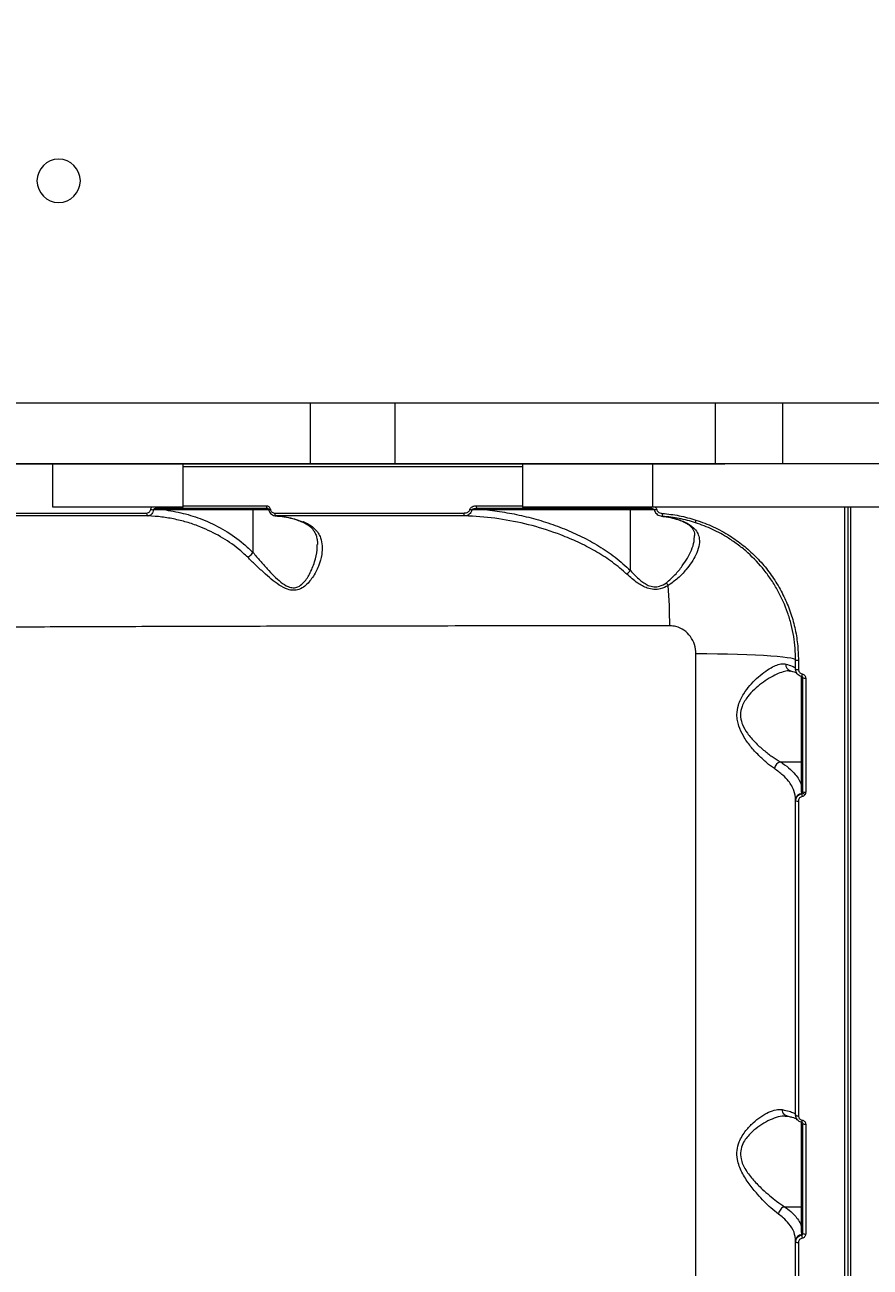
# Model space of a CAD drawing. Header units: millimetres. Extents: x -6104 to 7803, y -6013 to 4803.
# Drawn here: x 188.7 to 481.2, y -671.5 to -241.3 of the extents above; entities that cross this region are included whole.
import ezdxf

# ---------------------------------------------------------------- set-up
doc = ezdxf.new("R2010")
doc.units = ezdxf.units.MM
for name, color, linetype in [('DIKOM_ОБЪЕКТ', 7, 'Continuous'), ('DIKOM_РАЗМЕР_ЗОНА', 7, 'Continuous'), ('DIKOM_РАЗМЕР_ОБЪЕКТА', 7, 'Continuous')]:
    doc.layers.add(name, color=color, linetype=linetype)
doc.styles.add('style1', font='arial.ttf', dxfattribs={"width": 0.8})
doc.dimstyles.new('1-50', dxfattribs={"dimtxt": 300, "dimasz": 200, "dimexe": 100, "dimexo": 0, "dimgap": 100, "dimtad": 1, "dimtxsty": 'style1', "dimcen": 200, "dimclrd": 7, "dimclre": 7, "dimclrt": 7, "dimadec": 1, "dimazin": 2, "dimtfac": 1, "dimtmove": 0, "dimatfit": 2, "dimfxl": 0, "dimlwd": 25, "dimlwe": 18, "dimarcsym": 0})

# ---------------------------------------------------------------- blocks, each defined once
blk = doc.blocks.new('*D10')
at = {"layer": 'Defpoints', "color": 0, "transparency": 16777216}
for p in [(-4094.65, -224.49), (3111.63, -1726.03), (3111.63, -4948.58)]:
    blk.add_point(p, dxfattribs=at)
at = {"layer": 'DIKOM_РАЗМЕР_ОБЪЕКТА', "color": 7, "lineweight": 18, "transparency": 16777216}
for p, q in [((-4094.65, -224.49), (-4094.65, -5048.58)), ((3111.63, -1726.03), (3111.63, -5048.58))]:
    blk.add_line(p, q, dxfattribs=at)
at = {"layer": 'DIKOM_РАЗМЕР_ОБЪЕКТА', "color": 7, "lineweight": 25, "transparency": 16777216}
blk.add_line((-3894.65, -4948.58), (2911.63, -4948.58), dxfattribs=at)
at = {"layer": 'DIKOM_РАЗМЕР_ОБЪЕКТА', "color": 7, "transparency": 16777216}
for points in [[(-3894.65, -4915.24), (-3894.65, -4981.91), (-4094.65, -4948.58)], [(2911.63, -4915.24), (2911.63, -4981.91), (3111.63, -4948.58)]]:
    blk.add_solid(points, dxfattribs=at)
at = {"layer": 'DIKOM_РАЗМЕР_ОБЪЕКТА', "color": 7, "transparency": 16777216, "insert": (-134.24, -4695.4), "char_height": 300, "attachment_point": 5, "style": 'style1'}
blk.add_mtext('7200', dxfattribs=at)
blk = doc.blocks.new('*D12')
at = {"layer": 'Defpoints', "color": 0, "transparency": 16777216}
for p in [(-6103.62, -69.94), (4675.35, -1132.87), (4675.35, -5913.06)]:
    blk.add_point(p, dxfattribs=at)
at = {"layer": 'DIKOM_РАЗМЕР_ЗОНА', "color": 7, "lineweight": 18, "transparency": 16777216}
for p, q in [((-6103.62, -69.94), (-6103.62, -6013.06)), ((4675.35, -1132.87), (4675.35, -6013.06))]:
    blk.add_line(p, q, dxfattribs=at)
at = {"layer": 'DIKOM_РАЗМЕР_ЗОНА', "color": 7, "lineweight": 25, "transparency": 16777216}
blk.add_line((-5903.62, -5913.06), (4475.35, -5913.06), dxfattribs=at)
at = {"layer": 'DIKOM_РАЗМЕР_ЗОНА', "color": 7, "transparency": 16777216}
for points in [[(-5903.62, -5879.73), (-5903.62, -5946.4), (-6103.62, -5913.06)], [(4475.35, -5879.73), (4475.35, -5946.4), (4675.35, -5913.06)]]:
    blk.add_solid(points, dxfattribs=at)
at = {"layer": 'DIKOM_РАЗМЕР_ЗОНА', "color": 7, "transparency": 16777216, "insert": (271.51, -5659.89), "char_height": 300, "attachment_point": 5, "style": 'style1'}
blk.add_mtext('10800', dxfattribs=at)

msp = doc.modelspace()

# ---------------------------------------------------------------- linework, layer by layer
at = {"layer": 'DIKOM_ОБЪЕКТ', "color": 7, "linetype": 'Continuous', "lineweight": 15}
for p, q in [((250.298, -372.261), (123.419, -372.261)), ((287.54, -372.261), (176.749, -372.261)), ((253.425, -372.261), (250.298, -372.261)), ((254.85, -372.261), (253.425, -372.261)), ((256.185, -372.261), (254.85, -372.261)), ((257.434, -372.261), (256.185, -372.261)), ((258.6, -372.261), (257.434, -372.261)), ((259.685, -372.261), (258.6, -372.261)), ((260.692, -372.261), (259.685, -372.261)), ((261.626, -372.261), (260.692, -372.261)), ((262.488, -372.261), (261.626, -372.261)), ((262.893, -372.261), (262.488, -372.261)), ((263.281, -372.261), (262.893, -372.261)), ((263.652, -372.261), (263.281, -372.261)), ((264.009, -372.261), (263.652, -372.261)), ((264.348, -372.261), (264.009, -372.261)), ((264.673, -372.261), (264.348, -372.261)), ((264.983, -372.261), (264.673, -372.261)), ((265.278, -372.261), (264.983, -372.261)), ((265.559, -372.261), (265.278, -372.261)), ((265.826, -372.261), (265.559, -372.261)), ((266.079, -372.261), (265.826, -372.261)), ((266.32, -372.261), (266.079, -372.261)), ((266.548, -372.261), (266.32, -372.261)), ((266.763, -372.261), (266.548, -372.261)), ((266.967, -372.261), (266.763, -372.261)), ((267.158, -372.261), (266.967, -372.261)), ((267.338, -372.261), (267.158, -372.261)), ((267.507, -372.261), (267.338, -372.261)), ((267.815, -372.261), (267.507, -372.261)), ((268.083, -372.261), (267.815, -372.261)), ((268.315, -372.261), (268.083, -372.261)), ((268.513, -372.261), (268.315, -372.261)), ((268.682, -372.261), (268.513, -372.261)), ((268.938, -372.261), (268.682, -372.261)), ((269.106, -372.261), (268.938, -372.261)), ((269.279, -372.261), (269.106, -372.261)), ((269.394, -372.261), (269.279, -372.261)), ((269.617, -372.261), (269.394, -372.261)), ((269.94, -372.261), (269.617, -372.261)), ((270.364, -372.261), (269.94, -372.261)), ((270.612, -372.261), (270.364, -372.261)), ((270.884, -372.261), (270.612, -372.261)), ((271.179, -372.261), (270.884, -372.261)), ((271.497, -372.261), (271.179, -372.261)), ((271.837, -372.261), (271.497, -372.261)), ((272.2, -372.261), (271.837, -372.261)), ((272.584, -372.261), (272.2, -372.261)), ((272.991, -372.261), (272.584, -372.261)), ((273.418, -372.261), (272.991, -372.261)), ((273.866, -372.261), (273.418, -372.261)), ((274.333, -372.261), (273.866, -372.261)), ((274.821, -372.261), (274.333, -372.261)), ((275.328, -372.261), (274.821, -372.261)), ((275.854, -372.261), (275.328, -372.261)), ((276.4, -372.261), (275.854, -372.261)), ((276.964, -372.261), (276.4, -372.261)), ((277.545, -372.261), (276.964, -372.261)), ((278.145, -372.261), (277.545, -372.261)), ((278.761, -372.261), (278.145, -372.261)), ((279.395, -372.261), (278.761, -372.261)), ((280.044, -372.261), (279.395, -372.261)), ((280.709, -372.261), (280.044, -372.261)), ((282.087, -372.261), (280.709, -372.261)), ((283.525, -372.261), (282.087, -372.261)), ((285.019, -372.261), (283.525, -372.261)), ((286.567, -372.261), (285.019, -372.261)), ((288.166, -372.261), (286.567, -372.261)), ((287.54, -393.261), (287.54, -372.261)), ((316.874, -372.261), (287.54, -372.261)), ((291.503, -372.261), (288.166, -372.261)), ((295.005, -372.261), (291.503, -372.261)), ((302.408, -372.261), (295.005, -372.261)), ((306.26, -372.261), (302.408, -372.261)), ((310.179, -372.261), (306.26, -372.261)), ((310.555, -372.261), (310.179, -372.261)), ((310.924, -372.261), (310.555, -372.261)), ((311.284, -372.261), (310.924, -372.261)), ((311.638, -372.261), (311.284, -372.261)), ((311.985, -372.261), (311.638, -372.261)), ((312.325, -372.261), (311.985, -372.261)), ((312.661, -372.261), (312.325, -372.261)), ((312.991, -372.261), (312.661, -372.261)), ((313.317, -372.261), (312.991, -372.261)), ((313.636, -372.261), (313.317, -372.261)), ((314.266, -372.261), (313.636, -372.261)), ((314.883, -372.261), (314.266, -372.261)), ((315.489, -372.261), (314.883, -372.261)), ((316.091, -372.261), (315.489, -372.261)), ((316.689, -372.261), (316.091, -372.261)), ((317.892, -372.261), (316.689, -372.261)), ((316.874, -393.261), (316.874, -372.261)), ((427.665, -372.261), (316.874, -372.261)), ((320.413, -372.261), (317.892, -372.261)), ((323.27, -372.261), (320.413, -372.261)), ((324.891, -372.261), (323.27, -372.261)), ((326.678, -372.261), (324.891, -372.261)), ((327.643, -372.261), (326.678, -372.261)), ((328.657, -372.261), (327.643, -372.261)), ((329.728, -372.261), (328.657, -372.261)), ((330.856, -372.261), (329.728, -372.261)), ((332.045, -372.261), (330.856, -372.261)), ((333.298, -372.261), (332.045, -372.261)), ((334.622, -372.261), (333.298, -372.261)), ((336.016, -372.261), (334.622, -372.261)), ((336.895, -372.261), (336.016, -372.261)), ((337.797, -372.261), (336.895, -372.261)), ((338.722, -372.261), (337.797, -372.261)), ((339.668, -372.261), (338.722, -372.261)), ((340.634, -372.261), (339.668, -372.261)), ((341.619, -372.261), (340.634, -372.261)), ((343.643, -372.261), (341.619, -372.261)), ((345.73, -372.261), (343.643, -372.261)), ((347.872, -372.261), (345.73, -372.261)), ((350.06, -372.261), (347.872, -372.261)), ((352.285, -372.261), (350.06, -372.261)), ((354.539, -372.261), (352.285, -372.261)), ((356.81, -372.261), (354.539, -372.261)), ((359.094, -372.261), (356.81, -372.261)), ((361.379, -372.261), (359.094, -372.261)), ((363.657, -372.261), (361.379, -372.261)), ((365.92, -372.261), (363.657, -372.261)), ((368.159, -372.261), (365.92, -372.261)), ((370.365, -372.261), (368.159, -372.261)), ((372.528, -372.261), (370.365, -372.261)), ((374.641, -372.261), (372.528, -372.261)), ((376.694, -372.261), (374.641, -372.261)), ((378.679, -372.261), (376.694, -372.261)), ((380.587, -372.261), (378.679, -372.261)), ((382.408, -372.261), (380.587, -372.261)), ((384.136, -372.261), (382.408, -372.261)), ((385.76, -372.261), (384.136, -372.261)), ((387.272, -372.261), (385.76, -372.261)), ((388.663, -372.261), (387.272, -372.261)), ((389.924, -372.261), (388.663, -372.261)), ((391.047, -372.261), (389.924, -372.261)), ((392.023, -372.261), (391.047, -372.261)), ((392.842, -372.261), (392.023, -372.261)), ((393.497, -372.261), (392.842, -372.261)), ((393.978, -372.261), (393.497, -372.261)), ((394.303, -372.261), (393.978, -372.261)), ((394.744, -372.261), (394.303, -372.261)), ((395.297, -372.261), (394.744, -372.261)), ((395.613, -372.261), (395.297, -372.261)), ((395.957, -372.261), (395.613, -372.261)), ((396.327, -372.261), (395.957, -372.261)), ((396.724, -372.261), (396.327, -372.261)), ((397.146, -372.261), (396.724, -372.261)), ((397.593, -372.261), (397.146, -372.261)), ((398.065, -372.261), (397.593, -372.261)), ((398.561, -372.261), (398.065, -372.261)), ((399.082, -372.261), (398.561, -372.261)), ((399.626, -372.261), (399.082, -372.261)), ((400.194, -372.261), (399.626, -372.261)), ((400.785, -372.261), (400.194, -372.261)), ((401.398, -372.261), (400.785, -372.261)), ((402.032, -372.261), (401.398, -372.261)), ((402.69, -372.261), (402.032, -372.261)), ((403.368, -372.261), (402.69, -372.261)), ((404.069, -372.261), (403.368, -372.261)), ((404.789, -372.261), (404.069, -372.261)), ((405.529, -372.261), (404.789, -372.261)), ((406.289, -372.261), (405.529, -372.261)), ((407.069, -372.261), (406.289, -372.261)), ((407.867, -372.261), (407.069, -372.261)), ((408.685, -372.261), (407.867, -372.261)), ((409.521, -372.261), (408.685, -372.261)), ((410.375, -372.261), (409.521, -372.261)), ((411.246, -372.261), (410.375, -372.261)), ((523.256, -372.261), (411.246, -372.261)), ((427.665, -393.261), (427.665, -372.261)), ((450.957, -372.261), (427.665, -372.261)), ((450.957, -393.261), (450.957, -372.261)), ((610.957, -372.261), (450.957, -372.261)), ((250.298, -393.261), (76.418, -393.261)), ((287.54, -393.261), (176.749, -393.261)), ((272.873, -393.361), (180.693, -393.361)), ((198.457, -408.261), (198.457, -393.361)), ((243.457, -408.261), (243.457, -393.361)), ((253.425, -393.261), (250.298, -393.261)), ((254.85, -393.261), (253.425, -393.261)), ((256.185, -393.261), (254.85, -393.261)), ((257.434, -393.261), (256.185, -393.261)), ((258.6, -393.261), (257.434, -393.261)), ((259.685, -393.261), (258.6, -393.261)), ((260.692, -393.261), (259.685, -393.261)), ((261.626, -393.261), (260.692, -393.261)), ((262.488, -393.261), (261.626, -393.261)), ((262.893, -393.261), (262.488, -393.261)), ((263.281, -393.261), (262.893, -393.261)), ((263.652, -393.261), (263.281, -393.261)), ((264.009, -393.261), (263.652, -393.261)), ((264.348, -393.261), (264.009, -393.261)), ((264.673, -393.261), (264.348, -393.261)), ((264.983, -393.261), (264.673, -393.261)), ((265.278, -393.261), (264.983, -393.261)), ((265.559, -393.261), (265.278, -393.261)), ((265.826, -393.261), (265.559, -393.261)), ((266.079, -393.261), (265.826, -393.261)), ((266.32, -393.261), (266.079, -393.261)), ((266.548, -393.261), (266.32, -393.261)), ((266.763, -393.261), (266.548, -393.261)), ((266.967, -393.261), (266.763, -393.261)), ((267.158, -393.261), (266.967, -393.261)), ((267.338, -393.261), (267.158, -393.261)), ((267.507, -393.261), (267.338, -393.261)), ((267.815, -393.261), (267.507, -393.261)), ((268.083, -393.261), (267.815, -393.261)), ((268.315, -393.261), (268.083, -393.261)), ((268.513, -393.261), (268.315, -393.261)), ((268.682, -393.261), (268.513, -393.261)), ((268.938, -393.261), (268.682, -393.261)), ((269.106, -393.261), (268.938, -393.261)), ((269.279, -393.261), (269.106, -393.261)), ((269.394, -393.261), (269.279, -393.261)), ((269.617, -393.261), (269.394, -393.261)), ((269.94, -393.261), (269.617, -393.261)), ((270.364, -393.261), (269.94, -393.261)), ((270.612, -393.261), (270.364, -393.261)), ((270.884, -393.261), (270.612, -393.261)), ((271.179, -393.261), (270.884, -393.261)), ((271.497, -393.261), (271.179, -393.261)), ((271.837, -393.261), (271.497, -393.261)), ((272.2, -393.261), (271.837, -393.261)), ((272.584, -393.261), (272.2, -393.261)), ((272.991, -393.261), (272.584, -393.261)), ((272.873, -393.361), (272.873, -393.261)), ((331.541, -393.361), (272.873, -393.361)), ((273.418, -393.261), (272.991, -393.261)), ((273.866, -393.261), (273.418, -393.261)), ((274.333, -393.261), (273.866, -393.261)), ((274.821, -393.261), (274.333, -393.261)), ((275.328, -393.261), (274.821, -393.261)), ((275.854, -393.261), (275.328, -393.261)), ((276.4, -393.261), (275.854, -393.261)), ((276.964, -393.261), (276.4, -393.261)), ((277.545, -393.261), (276.964, -393.261)), ((278.145, -393.261), (277.545, -393.261)), ((278.761, -393.261), (278.145, -393.261)), ((279.395, -393.261), (278.761, -393.261)), ((280.044, -393.261), (279.395, -393.261)), ((280.709, -393.261), (280.044, -393.261)), ((282.087, -393.261), (280.709, -393.261)), ((283.525, -393.261), (282.087, -393.261)), ((285.019, -393.261), (283.525, -393.261)), ((286.567, -393.261), (285.019, -393.261)), ((288.166, -393.261), (286.567, -393.261)), ((316.874, -393.261), (287.54, -393.261)), ((291.503, -393.261), (288.166, -393.261)), ((295.005, -393.261), (291.503, -393.261)), ((302.408, -393.261), (295.005, -393.261)), ((306.26, -393.261), (302.408, -393.261)), ((310.179, -393.261), (306.26, -393.261)), ((310.555, -393.261), (310.179, -393.261)), ((310.924, -393.261), (310.555, -393.261)), ((311.284, -393.261), (310.924, -393.261)), ((311.638, -393.261), (311.284, -393.261)), ((311.985, -393.261), (311.638, -393.261)), ((312.325, -393.261), (311.985, -393.261)), ((312.661, -393.261), (312.325, -393.261)), ((312.991, -393.261), (312.661, -393.261)), ((313.317, -393.261), (312.991, -393.261)), ((313.636, -393.261), (313.317, -393.261)), ((314.266, -393.261), (313.636, -393.261)), ((314.883, -393.261), (314.266, -393.261)), ((315.489, -393.261), (314.883, -393.261)), ((316.091, -393.261), (315.489, -393.261)), ((316.689, -393.261), (316.091, -393.261)), ((317.892, -393.261), (316.689, -393.261)), ((427.665, -393.261), (316.874, -393.261)), ((320.413, -393.261), (317.892, -393.261)), ((323.27, -393.261), (320.413, -393.261)), ((324.891, -393.261), (323.27, -393.261)), ((326.678, -393.261), (324.891, -393.261)), ((327.643, -393.261), (326.678, -393.261)), ((328.657, -393.261), (327.643, -393.261)), ((329.728, -393.261), (328.657, -393.261)), ((330.856, -393.261), (329.728, -393.261)), ((332.045, -393.261), (330.856, -393.261)), ((331.541, -393.361), (331.541, -393.261)), ((423.721, -393.361), (331.541, -393.361)), ((333.298, -393.261), (332.045, -393.261)), ((334.622, -393.261), (333.298, -393.261)), ((336.016, -393.261), (334.622, -393.261)), ((336.895, -393.261), (336.016, -393.261)), ((337.797, -393.261), (336.895, -393.261)), ((338.722, -393.261), (337.797, -393.261)), ((339.668, -393.261), (338.722, -393.261)), ((340.634, -393.261), (339.668, -393.261)), ((341.619, -393.261), (340.634, -393.261)), ((343.643, -393.261), (341.619, -393.261)), ((345.73, -393.261), (343.643, -393.261)), ((347.872, -393.261), (345.73, -393.261)), ((350.06, -393.261), (347.872, -393.261)), ((352.285, -393.261), (350.06, -393.261)), ((354.539, -393.261), (352.285, -393.261)), ((356.81, -393.261), (354.539, -393.261)), ((359.094, -393.261), (356.81, -393.261)), ((361.379, -393.261), (359.094, -393.261)), ((360.957, -393.361), (360.957, -408.261)), ((363.657, -393.261), (361.379, -393.261)), ((365.92, -393.261), (363.657, -393.261)), ((368.159, -393.261), (365.92, -393.261)), ((370.365, -393.261), (368.159, -393.261)), ((372.528, -393.261), (370.365, -393.261)), ((374.641, -393.261), (372.528, -393.261)), ((376.694, -393.261), (374.641, -393.261)), ((378.679, -393.261), (376.694, -393.261)), ((380.587, -393.261), (378.679, -393.261)), ((382.408, -393.261), (380.587, -393.261)), ((384.136, -393.261), (382.408, -393.261)), ((385.76, -393.261), (384.136, -393.261)), ((387.272, -393.261), (385.76, -393.261)), ((388.663, -393.261), (387.272, -393.261)), ((389.924, -393.261), (388.663, -393.261)), ((391.047, -393.261), (389.924, -393.261)), ((392.023, -393.261), (391.047, -393.261)), ((392.842, -393.261), (392.023, -393.261)), ((393.497, -393.261), (392.842, -393.261)), ((393.978, -393.261), (393.497, -393.261)), ((394.303, -393.261), (393.978, -393.261)), ((394.744, -393.261), (394.303, -393.261)), ((395.297, -393.261), (394.744, -393.261)), ((395.613, -393.261), (395.297, -393.261)), ((395.957, -393.261), (395.613, -393.261)), ((396.327, -393.261), (395.957, -393.261)), ((396.724, -393.261), (396.327, -393.261)), ((397.146, -393.261), (396.724, -393.261)), ((397.593, -393.261), (397.146, -393.261)), ((398.065, -393.261), (397.593, -393.261)), ((398.561, -393.261), (398.065, -393.261)), ((399.082, -393.261), (398.561, -393.261)), ((399.626, -393.261), (399.082, -393.261)), ((400.194, -393.261), (399.626, -393.261)), ((400.785, -393.261), (400.194, -393.261)), ((401.398, -393.261), (400.785, -393.261)), ((402.032, -393.261), (401.398, -393.261)), ((402.69, -393.261), (402.032, -393.261)), ((403.368, -393.261), (402.69, -393.261)), ((404.069, -393.261), (403.368, -393.261)), ((404.789, -393.261), (404.069, -393.261)), ((405.529, -393.261), (404.789, -393.261)), ((406.289, -393.261), (405.529, -393.261)), ((405.957, -408.261), (405.957, -393.361)), ((407.069, -393.261), (406.289, -393.261)), ((407.867, -393.261), (407.069, -393.261)), ((408.685, -393.261), (407.867, -393.261)), ((409.521, -393.261), (408.685, -393.261)), ((410.375, -393.261), (409.521, -393.261)), ((411.246, -393.261), (410.375, -393.261)), ((523.256, -393.261), (411.246, -393.261)), ((423.721, -393.361), (423.721, -393.261)), ((430.957, -393.361), (423.721, -393.361)), ((450.957, -393.261), (427.665, -393.261)), ((430.957, -393.361), (430.957, -393.261)), ((610.957, -393.261), (450.957, -393.261)), ((243.457, -408.261), (198.457, -408.261)), ((405.957, -408.261), (360.957, -408.261)), ((655.957, -408.261), (405.957, -408.261)), ((472.417, -1015.598), (472.417, -408.261)), ((473.419, -408.261), (473.419, -1015.084)), ((474.422, -408.261), (474.422, -1015.598)), ((267.712, -409.261), (237.493, -409.261)), ((267.712, -424.022), (267.712, -409.261)), ((273.174, -409.261), (267.712, -409.261)), ((275.482, -411.336), (276.131, -411.371)), ((398.252, -409.261), (348.779, -409.261)), ((398.252, -430.204), (398.252, -409.261)), ((406.545, -409.261), (398.252, -409.261)), ((420.917, -937.688), (420.917, -459.03)), ((455.419, -464.454), (455.419, -461.261)), ((456.379, -461.317), (456.379, -464.513)), ((453.288, -464.98), (453.081, -464.966)), ((457.419, -496.413), (457.419, -466.811)), ((457.919, -506.884), (457.919, -467.42)), ((458.885, -467.481), (458.885, -506.978)), ((450.098, -496.413), (457.419, -496.413)), ((457.419, -504.498), (457.419, -496.413)), ((457.503, -507.531), (457.503, -507.434)), ((455.419, -509.965), (455.419, -509.67)), ((455.419, -618.867), (455.419, -509.965)), ((456.379, -510.061), (456.379, -619.054)), ((457.419, -650.516), (457.419, -621.194)), ((457.919, -659.76), (457.919, -621.792)), ((458.885, -621.981), (458.885, -659.981)), ((451.613, -650.516), (457.419, -650.516)), ((457.419, -657.317), (457.419, -650.516)), ((455.419, -662.67), (455.419, -662.386)), ((457.503, -660.322), (457.503, -660.15)), ((455.419, -769.174), (455.419, -662.67)), ((456.379, -662.893), (456.379, -769.484))]:
    msp.add_line(p, q, dxfattribs=at)
at = {"layer": 'DIKOM_ОБЪЕКТ', "color": 7, "linetype": 'Continuous', "lineweight": 15, "flags": 128}
for points in [[(272.267, -407.772), (272.277, -407.965), (272.305, -408.151), (272.349, -408.322), (272.409, -408.472), (272.481, -408.594), (272.564, -408.685), (272.653, -408.742), (272.746, -408.761)], [(345.296, -408.761), (345.236, -408.742), (345.179, -408.686), (345.127, -408.594), (345.081, -408.472), (345.043, -408.322), (345.014, -408.151), (344.996, -407.966), (344.99, -407.772)], [(230.847, -410.317), (230.859, -410.504), (230.891, -410.685), (230.941, -410.852), (231.009, -410.999), (231.092, -411.122), (231.187, -411.216), (231.29, -411.277), (231.398, -411.303)], [(237.493, -409.261), (237.497, -409.163), (237.507, -409.069), (237.523, -408.983), (237.545, -408.907), (237.571, -408.845), (237.602, -408.799), (237.635, -408.77), (237.669, -408.761)], [(267.712, -409.261), (267.715, -409.163), (267.725, -409.069), (267.741, -408.983), (267.763, -408.907), (267.79, -408.845), (267.82, -408.799), (267.853, -408.77), (267.888, -408.761)], [(275.134, -410.315), (275.144, -410.502), (275.17, -410.683), (275.212, -410.85), (275.267, -410.997), (275.335, -411.12), (275.413, -411.213), (275.497, -411.274), (275.585, -411.301)], [(348.779, -409.261), (348.782, -409.163), (348.792, -409.069), (348.809, -408.983), (348.831, -408.907), (348.857, -408.845), (348.888, -408.799), (348.921, -408.77), (348.955, -408.761)], [(398.252, -409.261), (398.256, -409.163), (398.266, -409.069), (398.282, -408.983), (398.304, -408.907), (398.331, -408.845), (398.361, -408.799), (398.394, -408.77), (398.428, -408.761)], [(455.419, -461.261), (455.237, -461.046), (454.691, -460.833), (453.788, -460.624), (452.534, -460.421), (450.942, -460.226), (449.027, -460.04), (446.804, -459.865), (444.296, -459.702), (441.524, -459.555), (438.514, -459.422), (435.294, -459.307), (431.892, -459.209), (428.341, -459.13), (424.671, -459.07), (420.917, -459.03)]]:
    msp.add_lwpolyline(points, dxfattribs=at)
at = {"layer": 'DIKOM_ОБЪЕКТ', "color": 7, "linetype": 'Continuous', "lineweight": 15, "extrusion": (-3.49148e-15, -2.76751e-16, -1)}
msp.add_circle((-200.419, -295.261), 7.5, dxfattribs=at)
at = {"layer": 'DIKOM_ОБЪЕКТ', "color": 7, "linetype": 'Continuous', "lineweight": 15}
for centre, radius, start, end in [((234.44, -408.137), 0.637, 191.16803, 258.16221), ((406.207, -408.305), 0.805, 176.85466, 214.49239), ((233.962, -400.135), 9.091, 259.24233, 265.06922), ((273.752, -410.21), 1.18, 93.27624, 119.36212), ((341.655, -410.518), 1.106, 169.30889, 224.83909), ((345.444, -396.127), 13.23, 258.12307, 261.00411), ((409.505, -421.067), 12.19, 100.18562, 104.14984), ((411.089, -410.812), 1.84, 168.72925, 199.77325), ((422.862, -413.59), 2.129, 156.10375, 181.97542), ((416.861, -431.087), 7.013, 208.43877, 218.12735), ((184.214, -450.877), 227.656, 0.3811, 3.89398), ((454.328, -462.732), 2.35, 177.15092, 251.50632), ((456.146, -457.072), 4.251, 260.15637, 273.13606), ((456.146, -460.455), 4.064, 259.69827, 273.28027), ((465.326, -467.573), 7.854, 168.42836, 175.2515), ((458.65, -463.549), 3.939, 259.31208, 273.41942), ((451.08, -499.315), 3.064, 108.68781, 170.49065), ((457.441, -495.935), 0.478, 267.34207, 357.06407), ((457.763, -509.765), 2.345, 96.36791, 177.66916), ((457.441, -504.02), 0.478, 267.34311, 357.06303), ((457.434, -506.939), 0.5, 277.83466, 328.20298), ((468.155, -506.644), 10.689, 184.75911, 190.10946), ((460.302, -504.213), 3.861, 230.74391, 245.55021), ((458.651, -504.37), 2.618, 253.76561, 275.11764), ((456.148, -507.539), 2.533, 253.28464, 275.23144), ((456.155, -617.644), 1.427, 238.96865, 279.0296), ((487.3, -625.78), 30.131, 169.9415, 171.47919), ((458.658, -620.576), 1.423, 238.70419, 279.14801), ((457.441, -650.038), 0.478, 267.34558, 357.0615), ((457.441, -656.839), 0.478, 267.34332, 357.06283), ((457.763, -662.481), 2.345, 96.36773, 177.66905), ((457.451, -659.684), 0.469, 276.36411, 357.66762), ((465.949, -659.91), 8.457, 182.79284, 190.40806), ((458.662, -658.732), 1.269, 234.17505, 280.1114), ((456.159, -661.662), 1.25, 233.73352, 280.1279)]:
    msp.add_arc(centre, radius, start, end, dxfattribs=at)
for points, knots in [([(360.957, -394.261), (354.992, -394.261), (341.346, -394.261), (320.716, -394.261), (299.049, -394.261), (278.16, -394.261), (259.551, -394.261), (248.254, -394.261), (243.457, -394.261)], [0, 0, 0, 0, 0.1435551, 0.3283987, 0.5080247, 0.687789, 0.867415, 1, 1, 1, 1]), ([(232.265, -409.066), (232.302, -408.896), (232.37, -408.585), (232.559, -408.362), (232.645, -408.261)], [0, 0, 0, 0, 0.5440628, 1, 1, 1, 1]), ([(243.457, -407.771), (247.923, -407.771), (257.341, -407.771), (267.123, -407.771), (272.267, -407.772)], [0, 0, 0, 0, 0.474217, 1, 1, 1, 1]), ([(272.267, -407.772), (272.314, -407.773), (272.522, -407.78), (272.877, -407.886), (273.266, -408.167), (273.561, -408.556), (273.643, -408.873), (273.684, -409.032)], [0, 0, 0, 0, 0.0733414, 0.3225423, 0.5550435, 0.7773845, 1, 1, 1, 1]), ([(342.722, -409.073), (342.729, -409.041), (342.762, -408.888), (342.912, -408.594), (343.268, -408.243), (343.963, -407.864), (344.58, -407.809), (344.99, -407.772)], [0, 0, 0, 0, 0.0349413, 0.1620387, 0.3362824, 0.5591626, 1, 1, 1, 1]), ([(344.99, -407.772), (345.625, -407.772), (348.801, -407.772), (354.1, -407.772), (358.817, -407.772), (360.957, -407.772)], [0, 0, 0, 0, 0.1201376, 0.6007126, 1, 1, 1, 1]), ([(406.821, -408.261), (406.845, -408.275), (406.998, -408.365), (407.207, -408.639), (407.302, -408.925), (407.349, -409.068)], [0, 0, 0, 0, 0.0853953, 0.5414424, 1, 1, 1, 1]), ([(164.201, -410.322), (169.27, -410.321), (179.409, -410.32), (195.733, -410.319), (212.79, -410.318), (224.828, -410.317), (230.847, -410.317)], [0, 0, 0, 0, 0.248595, 0.4971898, 0.7485949, 1, 1, 1, 1]), ([(231.398, -411.303), (225.459, -411.304), (213.58, -411.305), (196.613, -411.306), (180.249, -411.308), (170.017, -411.309), (164.9, -411.31)], [0, 0, 0, 0, 0.24859564, 0.49719022, 0.74859575, 1, 1, 1, 1]), ([(230.847, -410.317), (231.057, -410.292), (231.426, -410.248), (231.863, -409.932), (232.157, -409.542), (232.229, -409.225), (232.265, -409.066)], [0, 0, 0, 0, 0.3292422, 0.5797677, 0.7886042, 1, 1, 1, 1]), ([(233.18, -409.192), (233.131, -409.456), (233.033, -409.974), (232.664, -410.635), (232.155, -411.122), (231.697, -411.29), (231.44, -411.301), (231.398, -411.303)], [0, 0, 0, 0, 0.2233913, 0.4376763, 0.6849714, 0.9488426, 1, 1, 1, 1]), ([(265.82, -425.631), (264.751, -424.642), (261.838, -421.949), (256.436, -418.314), (250.532, -415.437), (245.244, -413.58), (240.734, -412.417), (236.111, -411.608), (232.969, -411.405), (231.398, -411.303)], [0, 0, 0, 0, 0.1128027, 0.3073765, 0.5062344, 0.6280294, 0.7498282, 0.8749135, 1, 1, 1, 1]), ([(234.309, -408.761), (234.15, -408.768), (233.875, -408.781), (233.529, -408.881), (233.32, -408.997), (233.215, -409.104), (233.191, -409.166), (233.18, -409.192)], [0, 0, 0, 0, 0.3755826, 0.6516598, 0.8444492, 0.9349019, 1, 1, 1, 1]), ([(237.493, -409.261), (237.181, -409.254), (235.745, -409.223), (234.306, -409.205), (233.18, -409.192)], [0, 0, 0, 0, 0.217462, 1, 1, 1, 1]), ([(272.746, -408.761), (266.189, -408.761), (253.056, -408.761), (240.564, -408.761), (234.309, -408.761)], [0, 0, 0, 0, 0.4992722, 1, 1, 1, 1]), ([(237.493, -409.261), (239.786, -409.658), (244.405, -410.46), (251.284, -412.84), (258.058, -416.227), (263.602, -420.084), (266.619, -422.975), (267.712, -424.022)], [0, 0, 0, 0, 0.2061838, 0.415424, 0.6401053, 0.8695978, 1, 1, 1, 1]), ([(272.774, -408.778), (272.823, -408.78), (272.911, -408.784), (273.042, -408.89), (273.128, -409.022), (273.174, -409.157), (273.178, -409.244), (273.18, -409.285)], [0, 0, 0, 0, 0.32144124, 0.57933349, 0.75526421, 0.88787097, 1, 1, 1, 1]), ([(273.181, -409.18), (273.183, -409.211), (273.209, -409.53), (273.47, -410.109), (274.026, -410.774), (274.778, -411.221), (275.337, -411.269), (275.611, -411.292)], [0, 0, 0, 0, 0.02594258, 0.26794448, 0.51285412, 0.76196303, 1, 1, 1, 1]), ([(273.684, -409.032), (273.726, -409.193), (273.809, -409.514), (274.108, -409.908), (274.505, -410.196), (274.87, -410.306), (275.085, -410.313), (275.134, -410.315)], [0, 0, 0, 0, 0.2210897, 0.4418476, 0.6744723, 0.9251313, 1, 1, 1, 1]), ([(275.134, -410.315), (280.39, -410.314), (290.9, -410.314), (307.13, -410.313), (323.658, -410.313), (334.931, -410.313), (340.568, -410.313)], [0, 0, 0, 0, 0.24909692, 0.49819428, 0.74909708, 1, 1, 1, 1]), ([(340.87, -411.298), (335.287, -411.298), (324.12, -411.299), (307.666, -411.299), (291.43, -411.3), (280.867, -411.3), (275.585, -411.301)], [0, 0, 0, 0, 0.2490969, 0.4981939, 0.7490969, 1, 1, 1, 1]), ([(275.585, -411.301), (277.075, -411.435), (280.33, -411.729), (283.483, -412.819), (285.193, -413.411)], [0, 0, 0, 0, 0.4574455, 1, 1, 1, 1]), ([(276.131, -411.371), (276.427, -411.384), (277.698, -411.438), (279.924, -411.861), (282.466, -412.506), (284.007, -413.139), (284.615, -413.388)], [0, 0, 0, 0, 0.1028748, 0.4417221, 0.7796326, 1, 1, 1, 1]), ([(340.568, -410.313), (340.961, -410.278), (341.546, -410.226), (342.206, -409.866), (342.542, -409.533), (342.683, -409.251), (342.715, -409.104), (342.722, -409.073)], [0, 0, 0, 0, 0.4456224, 0.6623389, 0.8364811, 0.9657289, 1, 1, 1, 1]), ([(343.376, -409.194), (343.367, -409.245), (343.327, -409.486), (343.165, -409.942), (342.779, -410.507), (342.121, -411.03), (341.441, -411.268), (340.986, -411.292), (340.87, -411.298)], [0, 0, 0, 0, 0.039856, 0.1864903, 0.3714844, 0.5855248, 0.8948653, 1, 1, 1, 1]), ([(396.951, -431.449), (396.777, -431.288), (395.008, -429.65), (391.418, -426.793), (385.939, -423.309), (380.182, -420.352), (372.983, -417.319), (364.263, -414.502), (353.993, -412.347), (346.147, -411.49), (341.768, -411.331), (340.87, -411.298)], [0, 0, 0, 0, 0.01151852, 0.11699842, 0.22298023, 0.32924151, 0.43510251, 0.6083272, 0.78200397, 0.95528286, 1, 1, 1, 1]), ([(345.296, -408.761), (344.955, -408.771), (344.457, -408.787), (343.867, -408.91), (343.582, -409.013), (343.447, -409.104), (343.397, -409.155), (343.382, -409.183), (343.376, -409.194)], [0, 0, 0, 0, 0.5065957, 0.7402859, 0.8952835, 0.9534759, 0.9811181, 1, 1, 1, 1]), ([(348.779, -409.261), (348.467, -409.255), (346.906, -409.23), (345.104, -409.208), (343.615, -409.196), (343.376, -409.194)], [0, 0, 0, 0, 0.17350195, 0.86750763, 1, 1, 1, 1]), ([(405.544, -408.761), (400.465, -408.761), (390.308, -408.761), (375.186, -408.761), (360.152, -408.761), (350.248, -408.761), (345.296, -408.761)], [0, 0, 0, 0, 0.2493144, 0.498628, 0.7493144, 1, 1, 1, 1]), ([(348.779, -409.261), (351.032, -409.536), (355.536, -410.088), (362.252, -411.511), (368.91, -413.375), (375.352, -415.706), (381.513, -418.463), (387.4, -421.714), (393.103, -425.501), (396.536, -428.637), (398.252, -430.204)], [0, 0, 0, 0, 0.12574358, 0.25148759, 0.37945979, 0.50742187, 0.62855921, 0.74966644, 0.87489476, 1, 1, 1, 1]), ([(405.563, -408.785), (405.683, -408.784), (405.945, -408.783), (406.264, -408.928), (406.456, -409.097), (406.517, -409.207), (406.528, -409.263), (406.527, -409.284), (406.527, -409.291)], [0, 0, 0, 0, 0.3038608, 0.6648169, 0.8617154, 0.9476952, 0.9820767, 1, 1, 1, 1]), ([(406.535, -409.244), (406.597, -409.471), (406.728, -409.946), (407.217, -410.552), (407.887, -411.039), (408.628, -411.354), (409.147, -411.389), (409.365, -411.403)], [0, 0, 0, 0, 0.1817126, 0.3816057, 0.592799, 0.828865, 1, 1, 1, 1]), ([(407.349, -409.068), (407.397, -409.22), (407.494, -409.521), (407.87, -409.939), (408.462, -410.316), (408.991, -410.404), (409.284, -410.452)], [0, 0, 0, 0, 0.18490967, 0.36860606, 0.65008019, 1, 1, 1, 1]), ([(409.284, -410.452), (411.239, -410.657), (415.175, -411.07), (418.993, -412.173), (420.915, -412.728)], [0, 0, 0, 0, 0.496491, 1, 1, 1, 1]), ([(409.357, -411.435), (410.404, -411.576), (412.506, -411.859), (414.557, -412.513), (415.588, -412.842)], [0, 0, 0, 0, 0.497865, 1, 1, 1, 1]), ([(420.734, -413.664), (418.88, -413.127), (415.147, -412.045), (411.296, -411.639), (409.357, -411.435)], [0, 0, 0, 0, 0.496484, 1, 1, 1, 1]), ([(409.498, -411.477), (409.653, -411.488), (410.75, -411.564), (412.688, -411.97), (414.44, -412.534), (415.273, -412.802)], [0, 0, 0, 0, 0.0795176, 0.562668, 1, 1, 1, 1]), ([(415.588, -412.842), (415.878, -412.949), (417.059, -413.385), (418.822, -414.318), (420.535, -415.749), (421.628, -417.4), (422.214, -419.433), (422.054, -421.909), (421.061, -424.663), (419.478, -427.391), (417.403, -430.084), (414.816, -432.915), (412.5, -434.584), (411.344, -435.417)], [0, 0, 0, 0, 0.0275955, 0.1121809, 0.1968243, 0.2807373, 0.3647043, 0.4782468, 0.5919066, 0.6886532, 0.7854217, 0.8928597, 1, 1, 1, 1]), ([(415.258, -412.794), (415.333, -412.817), (415.952, -413.011), (416.913, -413.459), (418.097, -414.122), (419.005, -414.837), (419.671, -415.573), (420.137, -416.384), (420.411, -417.196), (420.428, -417.846), (420.435, -418.119)], [0, 0, 0, 0, 0.0181371, 0.149882, 0.2831252, 0.4182401, 0.5563628, 0.7043074, 0.8761952, 1, 1, 1, 1]), ([(415.588, -412.842), (415.56, -412.841), (415.474, -412.836), (415.365, -412.83), (415.3, -412.787), (415.284, -412.776)], [0, 0, 0, 0, 0.2637517, 0.8150962, 1, 1, 1, 1]), ([(420.915, -412.728), (422.943, -413.463), (426.998, -414.933), (432.451, -417.96), (437.309, -421.421), (441.554, -425.232), (445.363, -429.49), (448.665, -434.164), (451.432, -439.178), (453.631, -444.467), (455.196, -449.97), (456.189, -455.609), (456.316, -459.416), (456.379, -461.317)], [0, 0, 0, 0, 0.1009692, 0.201936, 0.2903384, 0.3790233, 0.4674238, 0.5561137, 0.6450895, 0.7337803, 0.8224252, 0.9113534, 1, 1, 1, 1]), ([(285.193, -413.411), (285.282, -413.447), (286.082, -413.771), (287.454, -414.482), (289.059, -415.719), (290.275, -417.2), (291.243, -419.167), (291.713, -421.667), (291.503, -424.957), (290.463, -428.71), (288.792, -431.942), (287.069, -434.241), (285.562, -435.724), (283.766, -436.827), (281.666, -437.202), (279.281, -436.73), (276.68, -435.298), (273.963, -433.23), (271.265, -430.832), (268.536, -428.274), (266.726, -426.512), (265.82, -425.631)], [0, 0, 0, 0, 0.0056301, 0.050812, 0.0960131, 0.1438706, 0.1917652, 0.2633141, 0.3349764, 0.4270901, 0.5191824, 0.5590183, 0.5987826, 0.6438185, 0.6799269, 0.7160689, 0.7691207, 0.8237196, 0.8784532, 0.9392287, 1, 1, 1, 1]), ([(284.593, -413.372), (284.776, -413.441), (285.452, -413.699), (286.42, -414.259), (287.506, -415.047), (288.393, -415.964), (289.082, -417.007), (289.621, -418.333), (289.938, -419.725), (289.947, -420.74), (289.951, -421.172)], [0, 0, 0, 0, 0.0432541, 0.1596665, 0.2841152, 0.4156205, 0.5563667, 0.7102953, 0.8769108, 1, 1, 1, 1]), ([(285.193, -413.411), (285.164, -413.415), (284.975, -413.444), (284.767, -413.458), (284.639, -413.362), (284.631, -413.357)], [0, 0, 0, 0, 0.14855017, 0.95223375, 1, 1, 1, 1]), ([(455.419, -461.261), (455.293, -458.504), (455.102, -454.328), (453.911, -448.851), (452.303, -443.491), (450.014, -438.35), (447.115, -433.557), (443.826, -429.035), (439.985, -424.948), (435.693, -421.391), (431.644, -418.587), (426.701, -415.828), (422.734, -414.389), (420.734, -413.664)], [0, 0, 0, 0, 0.1312177, 0.1987843, 0.2663504, 0.397568, 0.4651565, 0.5327454, 0.6634784, 0.7308146, 0.7981509, 0.8982445, 1, 1, 1, 1]), ([(267.709, -424.032), (267.71, -424.034), (268.505, -424.956), (270.113, -426.836), (272.504, -429.531), (274.861, -432.073), (277.214, -434.252), (279.481, -435.802), (281.594, -436.327), (283.44, -435.91), (284.971, -434.721), (286.24, -433.157), (287.698, -430.696), (289.056, -427.279), (289.858, -423.745), (289.851, -421.777), (289.848, -421.156)], [0, 0, 0, 0, 0.00011715, 0.08848568, 0.17685787, 0.25472681, 0.33237608, 0.40419789, 0.45114859, 0.49796237, 0.55853172, 0.61449623, 0.67058412, 0.80440176, 0.93827314, 1, 1, 1, 1]), ([(410.694, -434.426), (411.726, -433.537), (413.826, -431.728), (416.153, -428.759), (418.046, -425.879), (419.457, -423.011), (420.365, -420.368), (420.364, -418.772), (420.364, -418.105)], [0, 0, 0, 0, 0.1747589, 0.3554946, 0.5163734, 0.6802123, 0.8664131, 1, 1, 1, 1]), ([(265.82, -425.631), (265.851, -425.613), (266.06, -425.495), (266.495, -425.19), (267.134, -424.644), (267.517, -424.236), (267.709, -424.032)], [0, 0, 0, 0, 0.0544579, 0.3767039, 0.6883558, 1, 1, 1, 1]), ([(267.712, -424.022), (267.712, -424.023), (267.711, -424.027), (267.71, -424.03), (267.709, -424.032), (267.709, -424.032)], [0, 0, 0, 0, 0.4507192, 0.8191651, 1, 1, 1, 1]), ([(396.951, -431.449), (396.981, -431.426), (397.198, -431.257), (397.656, -430.86), (398.042, -430.44), (398.249, -430.215)], [0, 0, 0, 0, 0.0699899, 0.5005605, 1, 1, 1, 1]), ([(411.344, -435.417), (410.45, -435.883), (408.904, -436.69), (406.312, -436.898), (404.194, -436.411), (402.358, -435.565), (399.874, -434.033), (398.18, -432.536), (396.951, -431.449)], [0, 0, 0, 0, 0.1914569, 0.3312446, 0.470484, 0.5823762, 0.6969297, 1, 1, 1, 1]), ([(398.252, -430.204), (398.252, -430.206), (398.252, -430.209), (398.251, -430.213), (398.25, -430.214), (398.249, -430.215)], [0, 0, 0, 0, 0.4598333, 0.8354479, 1, 1, 1, 1]), ([(398.249, -430.215), (398.25, -430.216), (399.27, -431.375), (400.75, -432.913), (402.907, -434.567), (404.486, -435.465), (406.345, -436.004), (408.639, -435.764), (409.935, -434.921), (410.694, -434.426)], [0, 0, 0, 0, 0.000315, 0.316872, 0.4308579, 0.5444513, 0.6783316, 0.8113867, 1, 1, 1, 1]), ([(411.865, -449.363), (404.925, -449.367), (391.04, -449.375), (370.519, -449.392), (350.103, -449.414), (329.889, -449.439), (309.947, -449.47), (290.718, -449.504), (272.251, -449.543), (254.577, -449.585), (237.409, -449.633), (220.829, -449.686), (204.911, -449.745), (190, -449.809), (176.124, -449.878), (163.289, -449.952), (151.288, -450.032), (140.2, -450.119), (130.085, -450.214), (121.162, -450.316), (113.433, -450.423), (106.877, -450.537), (101.388, -450.66), (97.044, -450.792), (93.844, -450.934), (92.014, -451.085), (91.265, -451.195), (91.456, -451.256), (91.473, -451.261)], [0, 0, 0, 0, 0.0392484, 0.0785271, 0.1177753, 0.1581646, 0.1985869, 0.2389761, 0.2782267, 0.3175076, 0.3567582, 0.3971478, 0.4375703, 0.47796, 0.5172392, 0.5565484, 0.5958277, 0.6362446, 0.6766945, 0.7171114, 0.7564553, 0.7958291, 0.835173, 0.8756543, 0.9161683, 0.9566497, 0.9960917, 1, 1, 1, 1]), ([(420.917, -459.03), (420.82, -457.958), (420.629, -455.829), (419.119, -452.962), (416.877, -450.77), (414.313, -449.546), (412.585, -449.417), (411.865, -449.363)], [0, 0, 0, 0, 0.21801874, 0.43323925, 0.64379119, 0.85143761, 1, 1, 1, 1]), ([(448.058, -498.809), (447.183, -498.179), (445.433, -496.918), (442.617, -494.28), (439.811, -491.217), (437.385, -487.814), (435.866, -484.687), (435.224, -482.147), (435.004, -479.682), (435.423, -477.135), (436.378, -474.747), (437.692, -472.422), (439.552, -469.976), (441.954, -467.524), (444.44, -465.443), (446.824, -463.874), (448.954, -462.875), (450.672, -462.436), (451.586, -462.561), (451.981, -462.616)], [0, 0, 0, 0, 0.075909, 0.1519059, 0.2286353, 0.3051889, 0.3688617, 0.4016196, 0.434332, 0.4904593, 0.5282358, 0.5660853, 0.630878, 0.6957716, 0.7645215, 0.8332293, 0.8936815, 0.9540609, 1, 1, 1, 1]), ([(451.981, -462.616), (452.781, -462.841), (454.404, -463.3), (455.307, -463.903), (455.392, -464.268), (455.419, -464.384)], [0, 0, 0, 0, 0.3984816, 0.8085177, 1, 1, 1, 1]), ([(457.503, -466.918), (457.46, -466.91), (457.142, -466.85), (456.57, -466.612), (455.934, -466.045), (455.502, -465.296), (455.447, -464.735), (455.419, -464.454)], [0, 0, 0, 0, 0.03708954, 0.27796133, 0.51875049, 0.75934307, 1, 1, 1, 1]), ([(456.379, -464.513), (456.395, -464.682), (456.429, -465.02), (456.689, -465.47), (457.071, -465.813), (457.415, -465.956), (457.606, -465.992), (457.632, -465.997)], [0, 0, 0, 0, 0.2404777, 0.4810136, 0.7218797, 0.9628905, 1, 1, 1, 1]), ([(453.081, -464.966), (453.045, -464.964), (452.445, -464.921), (451.042, -465.271), (448.804, -466.092), (446.271, -467.452), (443.649, -469.224), (441.104, -471.344), (439.125, -473.435), (437.709, -475.468), (436.689, -477.519), (436.143, -480.167), (436.555, -482.336), (437.369, -484.497), (438.788, -486.876), (441.368, -489.8), (444.308, -492.452), (447.302, -494.747), (449.158, -495.853), (450.098, -496.413)], [0, 0, 0, 0, 0.00411262, 0.06790914, 0.13338323, 0.20630566, 0.28071979, 0.34820328, 0.41705967, 0.45474264, 0.49332345, 0.5478331, 0.60167627, 0.61140404, 0.67567497, 0.75503648, 0.83704126, 0.91750075, 1, 1, 1, 1]), ([(453.071, -465.014), (453.123, -465.009), (453.359, -464.988), (453.467, -465.025), (453.551, -465.054)], [0, 0, 0, 0, 0.21866439, 1, 1, 1, 1]), ([(453.579, -464.989), (453.852, -465.055), (454.546, -465.222), (455.267, -465.465), (455.751, -465.661), (455.94, -465.782), (455.91, -465.757), (455.904, -465.753)], [0, 0, 0, 0, 0.1953891, 0.4960007, 0.7400956, 0.9521933, 1, 1, 1, 1]), ([(457.496, -466.929), (457.54, -466.937), (457.646, -466.957), (457.787, -467.065), (457.89, -467.223), (457.924, -467.355), (457.918, -467.423), (457.917, -467.43)], [0, 0, 0, 0, 0.1865799, 0.4472369, 0.708369, 0.9702783, 1, 1, 1, 1]), ([(457.632, -465.997), (457.657, -466.002), (457.849, -466.038), (458.193, -466.182), (458.575, -466.524), (458.835, -466.974), (458.868, -467.312), (458.885, -467.481)], [0, 0, 0, 0, 0.0372916, 0.278247, 0.5190543, 0.7595549, 1, 1, 1, 1]), ([(455.419, -509.67), (455.303, -508.579), (455.067, -506.366), (453.329, -503.492), (451.003, -500.944), (449.092, -499.559), (448.058, -498.809)], [0, 0, 0, 0, 0.2848621, 0.577752, 0.7715667, 1, 1, 1, 1]), ([(450.098, -496.413), (451.109, -497.106), (453.148, -498.503), (455.199, -500.611), (456.644, -502.618), (457.16, -503.87), (457.419, -504.498)], [0, 0, 0, 0, 0.2794503, 0.563418, 0.7807114, 1, 1, 1, 1]), ([(455.419, -509.965), (455.422, -509.879), (455.434, -509.517), (455.61, -508.902), (456.073, -508.233), (456.719, -507.732), (457.241, -507.599), (457.503, -507.531)], [0, 0, 0, 0, 0.07489251, 0.31517057, 0.54513635, 0.77150411, 1, 1, 1, 1]), ([(457.503, -507.434), (457.492, -506.579), (457.479, -505.596), (457.426, -504.624), (457.419, -504.498)], [0, 0, 0, 0, 0.8707777, 1, 1, 1, 1]), ([(457.503, -507.531), (457.546, -507.519), (457.6, -507.504), (457.697, -507.442), (457.788, -507.352), (457.836, -507.251), (457.859, -507.203)], [0, 0, 0, 0, 0.2619075, 0.3209981, 0.6715806, 1, 1, 1, 1]), ([(457.859, -507.203), (457.883, -507.128), (457.916, -507.023), (457.918, -506.915), (457.919, -506.884)], [0, 0, 0, 0, 0.7053799, 1, 1, 1, 1]), ([(458.885, -506.978), (458.882, -507.052), (458.873, -507.312), (458.775, -507.555), (458.704, -507.728)], [0, 0, 0, 0, 0.2879233, 1, 1, 1, 1]), ([(457.632, -508.521), (457.474, -508.563), (457.158, -508.647), (456.77, -508.964), (456.493, -509.388), (456.387, -509.777), (456.38, -510.006), (456.379, -510.061)], [0, 0, 0, 0, 0.22494445, 0.44959094, 0.68033881, 0.92382106, 1, 1, 1, 1]), ([(458.704, -507.728), (458.632, -507.844), (458.475, -508.098), (458.103, -508.394), (457.789, -508.479), (457.632, -508.521)], [0, 0, 0, 0, 0.2986317, 0.6490574, 1, 1, 1, 1]), ([(449.48, -653.067), (448.628, -652.394), (447.076, -651.168), (444.569, -648.746), (442.015, -646.006), (439.294, -642.707), (437.146, -639.37), (435.849, -636.452), (435.132, -633.889), (435.019, -630.977), (435.752, -628.217), (436.897, -625.959), (438.51, -623.674), (440.691, -621.381), (443.395, -619.268), (446.087, -617.726), (448.652, -616.801), (450.096, -616.874), (450.799, -616.91)], [0, 0, 0, 0, 0.0785492, 0.1430593, 0.207603, 0.2872156, 0.3665499, 0.405753, 0.4448518, 0.4974445, 0.5496911, 0.5922712, 0.6349372, 0.7072963, 0.7797298, 0.854485, 0.9291415, 1, 1, 1, 1]), ([(451.842, -619.183), (451.47, -619.169), (450.309, -619.126), (448.015, -619.823), (445.181, -621.092), (442.314, -622.904), (439.998, -624.846), (438.266, -626.833), (437.044, -628.764), (436.243, -631.179), (436.367, -633.726), (437.112, -635.92), (437.784, -637.17), (438.944, -639.048), (440.826, -641.421), (443.673, -644.287), (446.393, -646.694), (449.033, -648.802), (450.726, -649.967), (451.605, -650.517), (451.606, -650.517)], [0, 0, 0, 0, 0.037039, 0.1155486, 0.1962911, 0.2716037, 0.3485712, 0.3912496, 0.434869, 0.4856792, 0.536124, 0.5730133, 0.6115551, 0.6135272, 0.694599, 0.7790386, 0.8471709, 0.9164725, 0.9999585, 1, 1, 1, 1]), ([(450.799, -616.91), (451.641, -617.089), (453.293, -617.441), (454.774, -618.007), (455.366, -618.461), (455.408, -618.726), (455.419, -618.797)], [0, 0, 0, 0, 0.3028929, 0.5944641, 0.8920302, 1, 1, 1, 1]), ([(452.477, -619.103), (452.409, -619.097), (452.095, -619.064), (451.602, -618.73), (451.096, -618.138), (450.871, -617.523), (450.809, -617.104), (450.802, -616.955), (450.799, -616.91)], [0, 0, 0, 0, 0.0724382, 0.3348124, 0.5971702, 0.8595238, 0.9566372, 1, 1, 1, 1]), ([(451.839, -619.128), (452.075, -619.122), (452.321, -619.116), (452.479, -619.168), (452.485, -619.17)], [0, 0, 0, 0, 0.9612396, 1, 1, 1, 1]), ([(452.472, -619.142), (452.594, -619.166), (453.257, -619.291), (454.172, -619.522), (455.129, -619.808), (455.685, -620.024), (455.938, -620.165), (455.924, -620.155), (455.92, -620.152)], [0, 0, 0, 0, 0.05599467, 0.3026016, 0.54418405, 0.74501436, 0.92157052, 1, 1, 1, 1]), ([(457.503, -621.31), (457.458, -621.302), (457.14, -621.243), (456.568, -621.006), (455.934, -620.444), (455.502, -619.702), (455.447, -619.145), (455.419, -618.867)], [0, 0, 0, 0, 0.0387799, 0.2783571, 0.5186244, 0.759437, 1, 1, 1, 1]), ([(456.379, -619.054), (456.395, -619.22), (456.428, -619.553), (456.688, -619.998), (457.07, -620.335), (457.413, -620.477), (457.605, -620.513), (457.632, -620.518)], [0, 0, 0, 0, 0.2406636, 0.4814418, 0.7216233, 0.9611879, 1, 1, 1, 1]), ([(457.499, -621.321), (457.537, -621.328), (457.632, -621.345), (457.764, -621.433), (457.871, -621.567), (457.919, -621.696), (457.915, -621.772), (457.914, -621.793)], [0, 0, 0, 0, 0.15660931, 0.39005901, 0.6341566, 0.90095684, 1, 1, 1, 1]), ([(457.632, -620.518), (457.658, -620.523), (457.85, -620.559), (458.193, -620.7), (458.575, -621.037), (458.835, -621.482), (458.868, -621.815), (458.885, -621.981)], [0, 0, 0, 0, 0.0385756, 0.2780816, 0.5183419, 0.7592276, 1, 1, 1, 1]), ([(451.606, -650.517), (451.365, -650.604), (450.883, -650.777), (450.242, -651.332), (449.756, -652.031), (449.557, -652.598), (449.495, -652.941), (449.485, -653.024), (449.48, -653.067)], [0, 0, 0, 0, 0.2316204, 0.4632458, 0.6948658, 0.9264925, 0.9610367, 1, 1, 1, 1]), ([(455.419, -662.386), (455.309, -661.384), (455.087, -659.35), (453.429, -656.667), (451.449, -654.573), (450.051, -653.503), (449.48, -653.067)], [0, 0, 0, 0, 0.3072566, 0.623318, 0.8463541, 1, 1, 1, 1]), ([(451.606, -650.517), (451.607, -650.517), (451.61, -650.516), (451.612, -650.516), (451.613, -650.516)], [0, 0, 0, 0, 0.6217098, 1, 1, 1, 1]), ([(451.613, -650.516), (452.346, -651.065), (453.818, -652.169), (455.445, -653.883), (456.692, -655.602), (457.176, -656.744), (457.419, -657.317)], [0, 0, 0, 0, 0.2595446, 0.5218368, 0.759879, 1, 1, 1, 1]), ([(457.503, -660.15), (457.502, -660.009), (457.5, -659.306), (457.475, -658.349), (457.432, -657.55), (457.419, -657.317)], [0, 0, 0, 0, 0.1504236, 0.752124, 1, 1, 1, 1]), ([(455.419, -662.67), (455.421, -662.609), (455.429, -662.281), (455.584, -661.696), (456.042, -661.028), (456.7, -660.523), (457.235, -660.389), (457.503, -660.322)], [0, 0, 0, 0, 0.054766, 0.29440776, 0.53012519, 0.76469973, 1, 1, 1, 1]), ([(457.632, -661.438), (457.47, -661.479), (457.148, -661.56), (456.752, -661.873), (456.477, -662.287), (456.385, -662.651), (456.38, -662.855), (456.379, -662.893)], [0, 0, 0, 0, 0.2340746, 0.4679718, 0.7039716, 0.9448564, 1, 1, 1, 1]), ([(457.503, -660.322), (457.556, -660.307), (457.666, -660.277), (457.798, -660.156), (457.888, -659.994), (457.917, -659.855), (457.919, -659.775), (457.919, -659.76)], [0, 0, 0, 0, 0.21785979, 0.44360146, 0.68359825, 0.93978076, 1, 1, 1, 1]), ([(458.885, -659.981), (458.884, -660.019), (458.879, -660.224), (458.785, -660.588), (458.51, -661.003), (458.115, -661.316), (457.793, -661.397), (457.632, -661.438)], [0, 0, 0, 0, 0.0557747, 0.2968047, 0.5326681, 0.7662263, 1, 1, 1, 1])]:
    msp.add_open_spline(points, degree=3, knots=knots, dxfattribs=at)

# ---------------------------------------------------------------- dimensions: what is measured, and where the dimension line sits
at = {"layer": 'DIKOM_РАЗМЕР_ЗОНА'}
dim = msp.add_linear_dim(base=(4675.352, -5913.064), p1=(-6103.623, -69.942), p2=(4675.352, -1132.872), text='10800', dimstyle='1-50', dxfattribs=at)
dim.commit()
dim.dimension.update_dxf_attribs({"geometry": '*D12', "text_midpoint": (271.508, -5913.064), "dimtype": 160})
at = {"layer": 'DIKOM_РАЗМЕР_ОБЪЕКТА'}
dim = msp.add_linear_dim(base=(3111.629, -4948.576), p1=(-4094.654, -224.488), p2=(3111.629, -1726.033), text='7200', dimstyle='1-50', dxfattribs=at)
dim.commit()
dim.dimension.update_dxf_attribs({"geometry": '*D10', "text_midpoint": (-134.242, -4948.576), "dimtype": 160})

doc.saveas('drawing.dxf')
